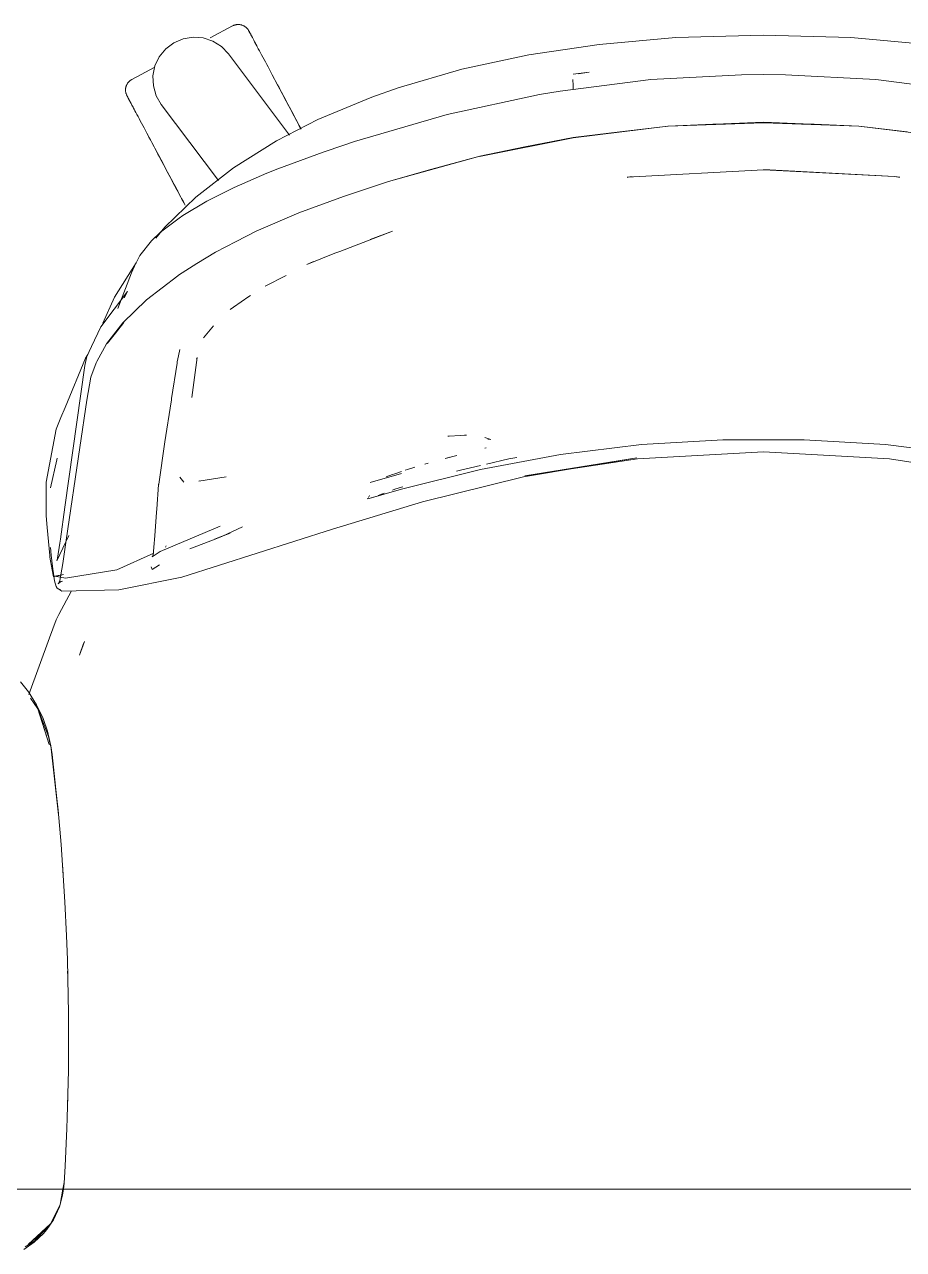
# Model space of a CAD drawing. Header units: millimetres. Extents: x 79795 to 317870, y -36033 to 97293.
# Drawn here: x 157737.5 to 158030.4, y 24160.3 to 24568.4 of the extents above; entities that cross this region are included whole.
import ezdxf

# ---------------------------------------------------------------- set-up
doc = ezdxf.new("R2010")
doc.units = ezdxf.units.MM
doc.header["$MEASUREMENT"] = 0
doc.layers.add('G-IMPT', color=8, linetype='CONTINUOUS', lineweight=9)
doc.layers.add('I-FURN', color=8, linetype='CONTINUOUS', lineweight=9)

msp = doc.modelspace()

# ---------------------------------------------------------------- linework, layer by layer
at = {"layer": 'G-IMPT'}
for p, q in [((157954.53, 24564.02), (157928.96, 24561.76)), ((157983.67, 24564.87), (157954.53, 24564.02)), ((158012.82, 24564.02), (157983.67, 24564.87)), ((158038.39, 24561.76), (158012.82, 24564.02)), ((157928.96, 24561.76), (157905.54, 24558.27)), ((157883.18, 24553.46), (157905.54, 24558.27)), ((157861.94, 24547.28), (157883.18, 24553.46)), ((157920.26, 24551.86), (157925.67, 24552.51)), ((157921.91, 24551.94), (157925.67, 24552.51)), ((157976.36, 24551.64), (157946.16, 24550.03)), ((157976.36, 24551.64), (157983.67, 24551.74)), ((157990.99, 24551.64), (157983.67, 24551.74)), ((157990.99, 24551.64), (158021.19, 24550.03)), ((157946.16, 24550.03), (157915.99, 24546.21)), ((157920.23, 24550.1), (157920.3, 24548.01)), ((157920.23, 24550.1), (157920.23, 24549.99)), ((157920.35, 24546.76), (157920.3, 24548.01)), ((158021.19, 24550.03), (158051.36, 24546.21)), ((157853.2, 24544.21), (157835.23, 24536.69)), ((157853.2, 24544.21), (157861.94, 24547.28)), ((157909.07, 24545.03), (157878.28, 24538.36)), ((157915.99, 24546.21), (157909.07, 24545.03)), ((157835.23, 24536.69), (157821.45, 24529.6)), ((157847.45, 24529.42), (157878.28, 24538.36)), ((157983.67, 24535.83), (157951.86, 24534.5)), ((157951.9, 24534.46), (157983.67, 24535.61)), ((157966.79, 24535.14), (157983.67, 24535.61)), ((158015.49, 24534.5), (157983.67, 24535.83)), ((158000.56, 24535.14), (157983.67, 24535.61)), ((158015.45, 24534.46), (157983.67, 24535.61)), ((157951.86, 24534.5), (157920.27, 24530.67)), ((157951.9, 24534.46), (157920.34, 24530.68)), ((157935.82, 24532.62), (157920.34, 24530.68)), ((157935.82, 24532.62), (157951.9, 24534.46)), ((157951.9, 24534.46), (157966.79, 24535.14)), ((158000.56, 24535.14), (158015.45, 24534.46)), ((158015.45, 24534.46), (158047, 24530.68)), ((158015.45, 24534.46), (158031.53, 24532.62)), ((158015.49, 24534.5), (158047.08, 24530.67)), ((157821.45, 24529.6), (157807.16, 24520.63)), ((157837.02, 24525.88), (157843.85, 24528.22)), ((157847.45, 24529.42), (157843.85, 24528.22)), ((157920.34, 24530.68), (157889.1, 24524.46)), ((157889.1, 24524.46), (157920.27, 24530.67)), ((157889.22, 24524.51), (157904.24, 24527.58)), ((157920.34, 24530.68), (157904.24, 24527.58)), ((157837.02, 24525.88), (157821.95, 24520.28)), ((157889.22, 24524.51), (157858.72, 24516.12)), ((157889.22, 24524.51), (157858.81, 24516.08)), ((157871.97, 24519.85), (157889.22, 24524.51)), ((157807.16, 24520.63), (157794.56, 24510.82)), ((157818.27, 24518.8), (157821.95, 24520.28)), ((157871.97, 24519.85), (157858.81, 24516.08)), ((157983.67, 24520.01), (157938.33, 24517.51)), ((157983.67, 24520.06), (158027.4, 24517.74)), ((157983.67, 24520.01), (158027.4, 24517.74)), ((157807.31, 24514.03), (157818.27, 24518.8)), ((157843.8, 24511.11), (157858.72, 24516.12)), ((157938.33, 24517.51), (157939.95, 24517.74)), ((157938.4, 24517.46), (157938.64, 24517.5)), ((157939.95, 24517.74), (157938.64, 24517.5)), ((158027.4, 24517.74), (158029.18, 24517.47)), ((158027.4, 24517.74), (158028.71, 24517.5)), ((158028.95, 24517.46), (158028.71, 24517.5)), ((157784.26, 24500.86), (157794.56, 24510.82)), ((157798.86, 24509.81), (157806.87, 24513.81)), ((157807.31, 24514.03), (157806.87, 24513.81)), ((157843.8, 24511.11), (157828.92, 24505.65)), ((157798.26, 24509.5), (157790.26, 24504.77)), ((157798.86, 24509.81), (157798.26, 24509.5)), ((157782.84, 24499.19), (157788.97, 24503.91)), ((157788.97, 24503.91), (157790.26, 24504.77)), ((157828.92, 24505.65), (157814.7, 24499.48)), ((157779.82, 24496.3), (157782.84, 24499.19)), ((157784.26, 24500.86), (157781.26, 24497.19)), ((157807.97, 24496.09), (157814.7, 24499.48)), ((157860.06, 24499.52), (157842.61, 24492.81)), ((157860.06, 24499.52), (157852.63, 24496.8)), ((157775.96, 24491.43), (157779.82, 24496.3)), ((157807.97, 24496.09), (157801.18, 24492.52)), ((157775.34, 24490.3), (157774.17, 24487.86)), ((157775.96, 24491.43), (157775.34, 24490.3)), ((157794.95, 24488.75), (157801.18, 24492.52)), ((157840.88, 24492.15), (157831.56, 24488.42)), ((157842.61, 24492.81), (157840.88, 24492.15)), ((157767.53, 24477.49), (157774.65, 24488.94)), ((157774.17, 24487.86), (157773.09, 24485.63)), ((157794.95, 24488.75), (157788.85, 24484.87)), ((157831.56, 24488.42), (157833.8, 24489.42)), ((157768.58, 24473.73), (157773.09, 24485.63)), ((157778.16, 24476.68), (157788.6, 24484.7)), ((157788.85, 24484.87), (157788.6, 24484.7)), ((157817.72, 24481.25), (157824.69, 24484.79)), ((157771.82, 24479.38), (157762.88, 24467.68)), ((157771.82, 24479.38), (157770.66, 24477.35)), ((157812.25, 24477.72), (157812.82, 24478.11)), ((157763.55, 24468.87), (157767.53, 24477.49)), ((157778.16, 24476.68), (157770.26, 24468.94)), ((157807.11, 24474.23), (157806.01, 24473.47)), ((157807.11, 24474.23), (157812.25, 24477.72)), ((157759.84, 24461.16), (157762.88, 24467.68)), ((157764.84, 24461.98), (157770.26, 24468.94)), ((157770.56, 24469.15), (157765.17, 24462.2)), ((157770.56, 24469.15), (157767.76, 24465.58)), ((157800.48, 24467.95), (157797.14, 24464.04)), ((157764.84, 24461.98), (157761.55, 24456.14)), ((157765.17, 24462.2), (157767.76, 24465.58)), ((157757.62, 24454.8), (157758.27, 24457.79)), ((157758.55, 24458.4), (157757.78, 24457.23)), ((157759.84, 24461.16), (157758.27, 24457.79)), ((157788.82, 24457.97), (157788.4, 24455.99)), ((157789.28, 24460.14), (157788.82, 24457.97)), ((157750.95, 24407.58), (157757.62, 24454.8)), ((157757.78, 24457.23), (157750.99, 24440.78)), ((157759.59, 24450.93), (157761.34, 24455.72)), ((157761.55, 24456.14), (157761.34, 24455.72)), ((157786.52, 24443.8), (157788.33, 24455.52)), ((157788.33, 24455.52), (157788.4, 24455.99)), ((157793.2, 24444.1), (157794.98, 24457.45)), ((157794.98, 24457.45), (157794.84, 24456.98)), ((157759.59, 24450.93), (157758.29, 24443.26)), ((157755.89, 24427.49), (157758.29, 24443.26)), ((157784.23, 24429.32), (157786.35, 24442.68)), ((157786.35, 24442.68), (157786.43, 24443.19)), ((157786.52, 24443.8), (157786.43, 24443.19)), ((157748, 24433.56), (157749.6, 24437.42)), ((157750.99, 24440.78), (157749.6, 24437.42)), ((157744.76, 24415.86), (157748, 24433.56)), ((157784.23, 24429.32), (157782.2, 24415.25)), ((157878.99, 24431.22), (157878.51, 24431.19)), ((157882.7, 24431.5), (157878.99, 24431.22)), ((157882.7, 24431.5), (157884.07, 24431.6)), ((157884.77, 24431.6), (157884.07, 24431.6)), ((157892.86, 24430.07), (157890.91, 24430.75)), ((157892.86, 24430.07), (157891.81, 24430.28)), ((157970.11, 24430.06), (157943.04, 24428.41)), ((157997.23, 24430.06), (157970.11, 24430.06)), ((157997.23, 24430.06), (158024.31, 24428.41)), ((157751.34, 24396.62), (157755.89, 24427.49)), ((157889.46, 24420.18), (157916.12, 24425.11)), ((157891.26, 24427.4), (157890.85, 24427.26)), ((157916.12, 24425.11), (157943.04, 24428.41)), ((157941.69, 24423.71), (157983.67, 24426.07)), ((158025.66, 24423.71), (157983.67, 24426.07)), ((158051.22, 24425.11), (158024.31, 24428.41)), ((157746.17, 24414), (157748.22, 24423.3)), ((157748.22, 24423.3), (157748.37, 24423.88)), ((157865.06, 24420.11), (157867.55, 24420.9)), ((157870.85, 24421.89), (157871.97, 24422.22)), ((157877.64, 24423.8), (157881.5, 24424.8)), ((157877.64, 24423.8), (157879.17, 24424.19)), ((157889.47, 24421.5), (157882.72, 24419.95)), ((157898.87, 24423.66), (157891.45, 24421.95)), ((157901.5, 24424.13), (157898.87, 24423.66)), ((157903.77, 24417.72), (157941.51, 24423.97)), ((157941.51, 24423.97), (157904.15, 24417.98)), ((157941.69, 24423.71), (157904.15, 24417.98)), ((158063.58, 24417.72), (158025.66, 24423.71)), ((157790.58, 24415.91), (157789.3, 24417.55)), ((157795.53, 24416.26), (157804.69, 24417.66)), ((157863.14, 24418.83), (157852.71, 24415.79)), ((157857.96, 24417.7), (157860.12, 24418.46)), ((157860.84, 24418.72), (157860.12, 24418.46)), ((157860.84, 24418.72), (157863.15, 24419.49)), ((157889.46, 24420.18), (157863.14, 24413.63)), ((157864.28, 24419.87), (157865.06, 24420.11)), ((157870.09, 24409.4), (157903.77, 24417.72)), ((157882.72, 24419.95), (157881.44, 24419.61)), ((157744.76, 24415.86), (157744.74, 24408.89)), ((157782.19, 24415.17), (157781.57, 24406.93)), ((157782.19, 24415.17), (157782.2, 24415.25)), ((157795.53, 24416.26), (157795.88, 24416.31)), ((157863.14, 24413.63), (157851.92, 24410.36)), ((157863.14, 24413.63), (157852.32, 24410.52)), ((157863.14, 24413.63), (157852.61, 24410.57)), ((157860.11, 24413.24), (157860.91, 24413.53)), ((157863.14, 24414.26), (157860.91, 24413.53)), ((157863.14, 24414.26), (157863.6, 24414.41)), ((157744.74, 24408.89), (157744.74, 24404.72)), ((157870.09, 24409.4), (157840.11, 24400.22)), ((157851.92, 24410.36), (157851.67, 24410.5)), ((157852.46, 24411.45), (157852.07, 24410.84)), ((157852.46, 24411.45), (157852.31, 24411.24)), ((157852.61, 24410.57), (157852.32, 24410.52)), ((157856.39, 24411.91), (157855.32, 24411.51)), ((157857.36, 24412.25), (157856.39, 24411.91)), ((157745.08, 24400.77), (157744.74, 24404.72)), ((157750.95, 24407.58), (157749.51, 24396.92)), ((157781.5, 24405.94), (157780.94, 24398.08)), ((157781.57, 24406.93), (157781.5, 24405.94)), ((157745.88, 24391.44), (157745.08, 24400.77)), ((157782.72, 24392.77), (157802.7, 24401.21)), ((157803.44, 24397.93), (157810.15, 24400.98)), ((157748.32, 24389.74), (157752.31, 24398.14)), ((157749.29, 24395.62), (157749.51, 24396.92)), ((157750.23, 24388.77), (157751.34, 24396.62)), ((157780.94, 24398.08), (157780.64, 24394.21)), ((157840.11, 24400.22), (157789.87, 24384.23)), ((157801.06, 24396.91), (157792.59, 24393.66)), ((157805.96, 24398.93), (157800.85, 24396.9)), ((157800.85, 24396.9), (157805.97, 24398.93)), ((157801.06, 24396.91), (157805.96, 24398.93)), ((157746.4, 24391.61), (157746.19, 24394.2)), ((157749.29, 24395.62), (157748.46, 24390.6)), ((157780.05, 24391.01), (157782.72, 24392.77)), ((157780.64, 24394.13), (157780.34, 24391.75)), ((157780.64, 24394.13), (157780.64, 24394.21)), ((157784.44, 24394.22), (157784.71, 24394.66)), ((157745.88, 24391.44), (157745.92, 24390.97)), ((157745.92, 24390.97), (157746.74, 24386.72)), ((157746.92, 24386.93), (157746.4, 24391.61)), ((157748.32, 24389.74), (157748.46, 24390.6)), ((157749.12, 24382.5), (157750.23, 24388.77)), ((157768.22, 24386.67), (157780.57, 24392.28)), ((157782.51, 24388.4), (157780.02, 24386.87)), ((157780.02, 24386.87), (157782.49, 24388.36)), ((157780.04, 24386.81), (157782.51, 24388.4)), ((157780.34, 24391.73), (157780.05, 24391.01)), ((157780.34, 24391.73), (157780.34, 24391.75)), ((157746.74, 24386.72), (157747.18, 24384.4)), ((157746.99, 24386.31), (157746.92, 24386.93)), ((157746.99, 24386.31), (157747.53, 24383.03)), ((157750.46, 24385.13), (157747.18, 24384.4)), ((157750.46, 24385.13), (157747.59, 24384.64)), ((157747.59, 24384.64), (157751.17, 24383.95)), ((157768.22, 24386.67), (157751.17, 24383.95)), ((157768.92, 24380.04), (157789.87, 24384.23)), ((157779.75, 24387.74), (157780.02, 24386.87)), ((157780.04, 24386.81), (157780.02, 24386.87)), ((157748.08, 24381.17), (157747.53, 24383.03)), ((157748.08, 24381.17), (157748.4, 24380.63)), ((157748.4, 24380.63), (157748.9, 24380.26)), ((157749.29, 24383.12), (157748.73, 24382.02)), ((157749.12, 24382.52), (157748.73, 24382.02)), ((157749.93, 24379.65), (157748.9, 24380.26)), ((157749.52, 24380.13), (157748.9, 24380.26)), ((157748.9, 24380.26), (157748.97, 24380.24)), ((157749.52, 24380.13), (157748.97, 24380.24)), ((157749.29, 24383.12), (157749.12, 24382.5)), ((157749.12, 24382.52), (157749.66, 24382.84)), ((157750.16, 24382.92), (157749.66, 24382.84)), ((157753.12, 24379.72), (157748.98, 24371.81)), ((157768.92, 24380.04), (157749.93, 24379.65)), ((157745.86, 24364.08), (157748.05, 24370.05)), ((157748.98, 24371.81), (157748.05, 24370.05)), ((157738.92, 24345.14), (157745.86, 24364.08)), ((157757.46, 24362.78), (157755.82, 24358.31)), ((157755.82, 24358.31), (157757.2, 24362.19)), ((157757.46, 24362.78), (157757.2, 24362.19)), ((157736.18, 24349.35), (157738.8, 24346.04)), ((157741.53, 24341.71), (157738.8, 24346.04)), ((157741.92, 24340.39), (157739.5, 24343.97)), ((157741.53, 24341.71), (157743.72, 24337.13)), ((157741.92, 24340.39), (157742.83, 24337.68)), ((157741.92, 24340.39), (157745.74, 24328.54)), ((157745.53, 24331.17), (157742.33, 24339.35)), ((157742.83, 24337.68), (157745.74, 24328.54)), ((157743.72, 24337.13), (157745.17, 24333)), ((157746.32, 24328.04), (157745.17, 24333)), ((157746.11, 24328.11), (157745.53, 24331.17)), ((157746.32, 24328.04), (157748.78, 24305.08)), ((157746.32, 24328.04), (157746.66, 24325.22)), ((157746.32, 24328.04), (157748.68, 24306.6)), ((157748.78, 24305.08), (157746.66, 24325.22)), ((157748.68, 24306.6), (157749.66, 24295.21)), ((157750.39, 24284.92), (157749.66, 24295.21)), ((157750.25, 24286.96), (157750.12, 24288.38)), ((157750.25, 24286.96), (157750.34, 24285.06)), ((157750.39, 24284.92), (157750.95, 24276.05)), ((157751.49, 24264.74), (157750.95, 24276.05)), ((157751.49, 24264.74), (157751.79, 24256.86)), ((157752.08, 24244.55), (157751.79, 24256.86)), ((157751.87, 24252.99), (157751.94, 24251.33)), ((157751.94, 24251.33), (157751.94, 24249.25)), ((157752.08, 24244.55), (157752.15, 24239.08)), ((157752.16, 24224.37), (157752.15, 24239.08)), ((157752.11, 24219.86), (157752.16, 24224.37)), ((157752.11, 24219.86), (157751.73, 24204.19)), ((157751.93, 24213.13), (157751.93, 24211.29)), ((157751.81, 24208.23), (157751.93, 24210.91)), ((157750.99, 24188.08), (157751.61, 24200.64)), ((157751.73, 24204.19), (157751.61, 24200.64)), ((157750.99, 24188.08), (157750.71, 24182.42)), ((157749.34, 24175.3), (157750.28, 24180.34)), ((157750.45, 24180.34), (157750.21, 24178.41)), ((157750.28, 24180.34), (157750.71, 24182.64)), ((157750.71, 24182.42), (157750.45, 24180.34)), ((157750.21, 24178.41), (157749.14, 24174.46)), ((157747.15, 24170.13), (157749.14, 24174.46)), ((157747.23, 24171.04), (157749.34, 24175.3)), ((157738.74, 24161.9), (157746.13, 24168.8)), ((157740.83, 24163.09), (157746.13, 24168.8)), ((157746.13, 24168.8), (157743.9, 24166.39)), ((157747.15, 24170.13), (157744.95, 24166.91)), ((157747.23, 24171.04), (157746.13, 24168.8)), ((157740.36, 24163.31), (157743.9, 24166.39)), ((157743.82, 24165.59), (157740.77, 24162.72)), ((157743.82, 24165.59), (157744.95, 24166.91)), ((157740.77, 24162.72), (157737.32, 24160.28)), ((157737.67, 24161.21), (157740.83, 24163.09)), ((157738.74, 24161.9), (157740.21, 24163.18))]:
    msp.add_line(p, q, dxfattribs=at)
at = {"layer": 'I-FURN'}
for p, q in [((157806.79, 24567.91), (157799.34, 24563.95)), ((157806.79, 24567.91), (157806.94, 24567.98)), ((157806.94, 24567.98), (157807.08, 24568.05)), ((157807.08, 24568.05), (157807.23, 24568.11)), ((157807.23, 24568.11), (157807.38, 24568.16)), ((157807.38, 24568.16), (157807.54, 24568.21)), ((157807.54, 24568.21), (157807.69, 24568.26)), ((157807.69, 24568.26), (157807.85, 24568.29)), ((157807.85, 24568.29), (157808.01, 24568.32)), ((157808.01, 24568.32), (157808.17, 24568.35)), ((157808.17, 24568.35), (157808.33, 24568.36)), ((157808.33, 24568.36), (157808.49, 24568.38)), ((157808.49, 24568.38), (157808.65, 24568.38)), ((157808.65, 24568.38), (157808.81, 24568.38)), ((157808.81, 24568.38), (157808.97, 24568.37)), ((157808.97, 24568.37), (157809.13, 24568.36)), ((157809.13, 24568.36), (157809.29, 24568.33)), ((157809.29, 24568.33), (157809.45, 24568.31)), ((157809.45, 24568.31), (157809.61, 24568.27)), ((157809.61, 24568.27), (157809.77, 24568.23)), ((157809.77, 24568.23), (157809.92, 24568.19)), ((157809.92, 24568.19), (157810.07, 24568.13)), ((157810.07, 24568.13), (157810.22, 24568.08)), ((157810.22, 24568.08), (157810.37, 24568.01)), ((157810.37, 24568.01), (157810.52, 24567.94)), ((157810.52, 24567.94), (157810.66, 24567.87)), ((157810.66, 24567.87), (157810.8, 24567.78)), ((157790.34, 24563.61), (157793.67, 24564.15)), ((157793.67, 24564.15), (157797.03, 24563.89)), ((157797.03, 24563.89), (157800.23, 24562.82)), ((157810.8, 24567.78), (157810.93, 24567.7)), ((157810.93, 24567.7), (157811.06, 24567.6)), ((157811.06, 24567.6), (157811.19, 24567.51)), ((157811.19, 24567.51), (157811.32, 24567.4)), ((157811.32, 24567.4), (157811.44, 24567.3)), ((157811.44, 24567.3), (157811.55, 24567.18)), ((157811.55, 24567.18), (157811.66, 24567.07)), ((157811.66, 24567.07), (157811.77, 24566.95)), ((157811.77, 24566.95), (157811.87, 24566.82)), ((157811.87, 24566.82), (157811.97, 24566.69)), ((157811.97, 24566.69), (157812.06, 24566.56)), ((157812.06, 24566.56), (157812.14, 24566.42)), ((157812.14, 24566.42), (157812.22, 24566.28)), ((157812.22, 24566.28), (157812.24, 24566.24)), ((157812.24, 24566.24), (157812.25, 24566.22)), ((157812.25, 24566.24), (157812.24, 24566.24)), ((157812.27, 24566.19), (157812.25, 24566.24)), ((157812.25, 24566.22), (157812.29, 24566.16)), ((157812.31, 24566.11), (157812.27, 24566.19)), ((157812.29, 24566.16), (157812.34, 24566.06)), ((157812.38, 24565.99), (157812.31, 24566.11)), ((157812.34, 24566.06), (157812.41, 24565.92)), ((157812.46, 24565.83), (157812.38, 24565.99)), ((157812.41, 24565.92), (157812.51, 24565.74)), ((157812.57, 24565.63), (157812.46, 24565.83)), ((157812.51, 24565.74), (157812.63, 24565.52)), ((157812.7, 24565.39), (157812.57, 24565.63)), ((157812.63, 24565.52), (157812.76, 24565.26)), ((157812.85, 24565.11), (157812.7, 24565.39)), ((157812.76, 24565.26), (157812.92, 24564.97)), ((157813.02, 24564.79), (157812.85, 24565.11)), ((157812.92, 24564.97), (157813.1, 24564.63)), ((157813.21, 24564.43), (157813.02, 24564.79)), ((157813.1, 24564.63), (157813.3, 24564.26)), ((157813.41, 24564.04), (157813.21, 24564.43)), ((157813.3, 24564.26), (157813.52, 24563.85)), ((157813.64, 24563.61), (157813.41, 24564.04)), ((157813.52, 24563.85), (157813.75, 24563.4)), ((157782.41, 24557.64), (157784.54, 24560.25)), ((157784.54, 24560.25), (157787.24, 24562.28)), ((157787.24, 24562.28), (157790.34, 24563.61)), ((157800.23, 24562.82), (157803.08, 24561.02)), ((157803.08, 24561.02), (157805.42, 24558.59)), ((157813.89, 24563.15), (157813.64, 24563.61)), ((157813.75, 24563.4), (157814.01, 24562.92)), ((157814.16, 24562.64), (157813.89, 24563.15)), ((157814.01, 24562.92), (157814.29, 24562.4)), ((157814.44, 24562.11), (157814.16, 24562.64)), ((157814.29, 24562.4), (157814.58, 24561.85)), ((157814.74, 24561.54), (157814.44, 24562.11)), ((157814.58, 24561.85), (157814.89, 24561.27)), ((157815.06, 24560.94), (157814.74, 24561.54)), ((157815.4, 24560.31), (157815.06, 24560.94)), ((157815.75, 24559.64), (157815.4, 24560.31)), ((157816.12, 24558.95), (157815.75, 24559.64)), ((157780.97, 24554.59), (157782.41, 24557.64)), ((157805.42, 24558.59), (157825.82, 24531.53)), ((157816.51, 24558.22), (157816.12, 24558.95)), ((157816.91, 24557.48), (157816.51, 24558.22)), ((157817.32, 24556.7), (157816.91, 24557.48)), ((157817.74, 24555.9), (157817.32, 24556.7)), ((157818.18, 24555.07), (157817.74, 24555.9)), ((157780.88, 24554.13), (157773.29, 24550.1)), ((157780.3, 24551.28), (157780.97, 24554.59)), ((157818.63, 24554.23), (157818.18, 24555.07)), ((157819.09, 24553.36), (157818.63, 24554.23)), ((157819.57, 24552.47), (157819.09, 24553.36)), ((157820.05, 24551.57), (157819.57, 24552.47)), ((157819.79, 24552.06), (157820.27, 24551.14)), ((157820.54, 24550.64), (157820.05, 24551.57)), ((157771.23, 24547.31), (157771.26, 24547.46)), ((157771.26, 24547.46), (157771.3, 24547.62)), ((157771.3, 24547.62), (157771.35, 24547.77)), ((157771.35, 24547.77), (157771.4, 24547.93)), ((157771.4, 24547.93), (157771.46, 24548.08)), ((157771.46, 24548.08), (157771.53, 24548.22)), ((157771.53, 24548.22), (157771.6, 24548.37)), ((157771.6, 24548.37), (157771.67, 24548.51)), ((157771.67, 24548.51), (157771.75, 24548.65)), ((157771.75, 24548.65), (157771.84, 24548.79)), ((157771.84, 24548.79), (157771.93, 24548.92)), ((157771.93, 24548.92), (157772.03, 24549.05)), ((157772.03, 24549.05), (157772.13, 24549.17)), ((157772.13, 24549.17), (157772.24, 24549.29)), ((157772.24, 24549.29), (157772.35, 24549.41)), ((157772.35, 24549.41), (157772.47, 24549.52)), ((157772.47, 24549.52), (157772.59, 24549.62)), ((157772.59, 24549.62), (157772.72, 24549.72)), ((157772.72, 24549.72), (157772.85, 24549.82)), ((157772.85, 24549.82), (157772.98, 24549.91)), ((157772.98, 24549.91), (157773.12, 24550)), ((157773.12, 24550), (157773.26, 24550.08)), ((157773.26, 24550.08), (157773.29, 24550.1)), ((157780.44, 24547.91), (157780.3, 24551.28)), ((157781.38, 24544.67), (157780.44, 24547.91)), ((157820.27, 24551.14), (157820.77, 24550.21)), ((157821.04, 24549.71), (157820.54, 24550.64)), ((157820.77, 24550.21), (157821.27, 24549.27)), ((157821.54, 24548.75), (157821.04, 24549.71)), ((157821.27, 24549.27), (157821.78, 24548.31)), ((157822.05, 24547.79), (157821.54, 24548.75)), ((157821.78, 24548.31), (157822.29, 24547.34)), ((157822.57, 24546.82), (157822.05, 24547.79)), ((157771.16, 24546.66), (157771.17, 24546.83)), ((157771.16, 24546.5), (157771.16, 24546.66)), ((157771.16, 24546.34), (157771.16, 24546.5)), ((157771.17, 24546.18), (157771.16, 24546.34)), ((157771.17, 24546.83), (157771.18, 24546.99)), ((157771.19, 24546.02), (157771.17, 24546.18)), ((157771.18, 24546.99), (157771.2, 24547.15)), ((157771.21, 24545.86), (157771.19, 24546.02)), ((157771.2, 24547.15), (157771.23, 24547.31)), ((157771.24, 24545.7), (157771.21, 24545.86)), ((157771.28, 24545.55), (157771.24, 24545.7)), ((157771.32, 24545.39), (157771.28, 24545.55)), ((157771.37, 24545.24), (157771.32, 24545.39)), ((157771.43, 24545.09), (157771.37, 24545.24)), ((157771.49, 24544.94), (157771.43, 24545.09)), ((157771.56, 24544.79), (157771.49, 24544.94)), ((157771.63, 24544.65), (157771.56, 24544.79)), ((157771.63, 24544.64), (157771.63, 24544.65)), ((157771.63, 24544.65), (157771.64, 24544.63)), ((157771.65, 24544.6), (157771.63, 24544.64)), ((157771.64, 24544.63), (157771.67, 24544.57)), ((157771.7, 24544.52), (157771.65, 24544.6)), ((157771.67, 24544.57), (157771.72, 24544.47)), ((157771.76, 24544.4), (157771.7, 24544.52)), ((157771.72, 24544.47), (157771.8, 24544.33)), ((157771.85, 24544.23), (157771.76, 24544.4)), ((157771.8, 24544.33), (157771.89, 24544.15)), ((157771.96, 24544.03), (157771.85, 24544.23)), ((157771.89, 24544.15), (157772.01, 24543.93)), ((157772.08, 24543.79), (157771.96, 24544.03)), ((157772.01, 24543.93), (157772.15, 24543.67)), ((157772.23, 24543.51), (157772.08, 24543.79)), ((157772.15, 24543.67), (157772.31, 24543.37)), ((157772.4, 24543.19), (157772.23, 24543.51)), ((157772.31, 24543.37), (157772.49, 24543.04)), ((157783.07, 24541.75), (157781.38, 24544.67)), ((157822.29, 24547.34), (157822.81, 24546.36)), ((157823.1, 24545.83), (157822.57, 24546.82)), ((157822.81, 24546.36), (157823.34, 24545.38)), ((157823.62, 24544.84), (157823.1, 24545.83)), ((157823.34, 24545.38), (157823.87, 24544.38)), ((157824.15, 24543.84), (157823.62, 24544.84)), ((157823.87, 24544.38), (157824.4, 24543.38)), ((157824.69, 24542.84), (157824.15, 24543.84)), ((157824.4, 24543.38), (157824.93, 24542.38)), ((157772.59, 24542.84), (157772.4, 24543.19)), ((157772.49, 24543.04), (157772.68, 24542.66)), ((157772.8, 24542.45), (157772.59, 24542.84)), ((157772.68, 24542.66), (157772.9, 24542.25)), ((157773.03, 24542.02), (157772.8, 24542.45)), ((157772.9, 24542.25), (157773.14, 24541.81)), ((157773.27, 24541.55), (157773.03, 24542.02)), ((157773.14, 24541.81), (157773.4, 24541.32)), ((157773.54, 24541.05), (157773.27, 24541.55)), ((157773.4, 24541.32), (157773.67, 24540.81)), ((157773.83, 24540.51), (157773.54, 24541.05)), ((157773.67, 24540.81), (157773.96, 24540.26)), ((157774.13, 24539.94), (157773.83, 24540.51)), ((157773.96, 24540.26), (157774.27, 24539.67)), ((157774.27, 24539.67), (157774.6, 24539.06)), ((157802.15, 24516.44), (157783.07, 24541.75)), ((157825.22, 24541.84), (157824.69, 24542.84)), ((157824.93, 24542.38), (157825.47, 24541.38)), ((157825.75, 24540.83), (157825.22, 24541.84)), ((157825.47, 24541.38), (157826, 24540.37)), ((157826.29, 24539.83), (157825.75, 24540.83)), ((157826, 24540.37), (157826.53, 24539.37)), ((157826.82, 24538.83), (157826.29, 24539.83)), ((157826.53, 24539.37), (157827.07, 24538.37)), ((157774.6, 24539.06), (157774.95, 24538.41)), ((157774.95, 24538.41), (157775.31, 24537.73)), ((157775.31, 24537.73), (157775.68, 24537.02)), ((157775.68, 24537.02), (157776.07, 24536.29)), ((157776.07, 24536.29), (157776.48, 24535.53)), ((157776.48, 24535.53), (157776.9, 24534.74)), ((157827.35, 24537.83), (157826.82, 24538.83)), ((157827.07, 24538.37), (157827.6, 24537.37)), ((157827.88, 24536.83), (157827.35, 24537.83)), ((157827.6, 24537.37), (157828.12, 24536.38)), ((157828.41, 24535.85), (157827.88, 24536.83)), ((157828.12, 24536.38), (157828.65, 24535.39)), ((157828.93, 24534.87), (157828.41, 24535.85)), ((157828.65, 24535.39), (157829.16, 24534.42)), ((157776.9, 24534.74), (157777.33, 24533.93)), ((157777.33, 24533.93), (157777.77, 24533.09)), ((157778.02, 24532.63), (157777.57, 24533.48)), ((157777.77, 24533.09), (157778.23, 24532.23)), ((157778.48, 24531.76), (157778.02, 24532.63)), ((157778.23, 24532.23), (157778.69, 24531.36)), ((157778.95, 24530.88), (157778.48, 24531.76)), ((157778.69, 24531.36), (157779.17, 24530.46)), ((157829.44, 24533.9), (157828.93, 24534.87)), ((157829.16, 24534.42), (157829.68, 24533.46)), ((157779.43, 24529.97), (157778.95, 24530.88)), ((157779.17, 24530.46), (157779.66, 24529.55)), ((157779.92, 24529.05), (157779.43, 24529.97)), ((157779.66, 24529.55), (157780.15, 24528.62)), ((157780.42, 24528.11), (157779.92, 24529.05)), ((157780.15, 24528.62), (157780.65, 24527.67)), ((157780.93, 24527.16), (157780.42, 24528.11)), ((157780.65, 24527.67), (157781.16, 24526.72)), ((157781.44, 24526.19), (157780.93, 24527.16)), ((157781.16, 24526.72), (157781.68, 24525.75)), ((157781.96, 24525.22), (157781.44, 24526.19)), ((157781.68, 24525.75), (157782.2, 24524.77)), ((157782.48, 24524.24), (157781.96, 24525.22)), ((157782.2, 24524.77), (157782.72, 24523.78)), ((157783.01, 24523.25), (157782.48, 24524.24)), ((157782.72, 24523.78), (157783.25, 24522.79)), ((157783.54, 24522.25), (157783.01, 24523.25)), ((157783.25, 24522.79), (157783.78, 24521.79)), ((157784.07, 24521.25), (157783.54, 24522.25)), ((157783.78, 24521.79), (157784.32, 24520.79)), ((157784.6, 24520.24), (157784.07, 24521.25)), ((157784.32, 24520.79), (157784.85, 24519.78)), ((157785.14, 24519.24), (157784.6, 24520.24)), ((157784.85, 24519.78), (157785.38, 24518.78)), ((157785.67, 24518.23), (157785.14, 24519.24)), ((157785.38, 24518.78), (157785.92, 24517.77)), ((157786.21, 24517.23), (157785.67, 24518.23)), ((157785.92, 24517.77), (157786.45, 24516.77)), ((157786.74, 24516.23), (157786.21, 24517.23)), ((157786.45, 24516.77), (157786.98, 24515.77)), ((157787.27, 24515.24), (157786.74, 24516.23)), ((157786.98, 24515.77), (157787.51, 24514.78)), ((157787.79, 24514.25), (157787.27, 24515.24)), ((157787.51, 24514.78), (157788.03, 24513.8)), ((157788.31, 24513.27), (157787.79, 24514.25)), ((157788.03, 24513.8), (157788.55, 24512.82)), ((157788.83, 24512.3), (157788.31, 24513.27)), ((157788.55, 24512.82), (157789.06, 24511.86)), ((157789.34, 24511.34), (157788.83, 24512.3)), ((157789.06, 24511.86), (157789.57, 24510.91)), ((157789.84, 24510.4), (157789.34, 24511.34)), ((157789.57, 24510.91), (157790.07, 24509.97)), ((157790.33, 24509.47), (157789.84, 24510.4)), ((157790.07, 24509.97), (157790.56, 24509.05)), ((157790.82, 24508.56), (157790.33, 24509.47)), ((157790.56, 24509.05), (157791.04, 24508.14)), ((158539.25, 24180.34), (156939.25, 24180.34)), ((156939.25, 24180.34), (158539.25, 24180.34))]:
    msp.add_line(p, q, dxfattribs=at)

doc.saveas('drawing.dxf')
